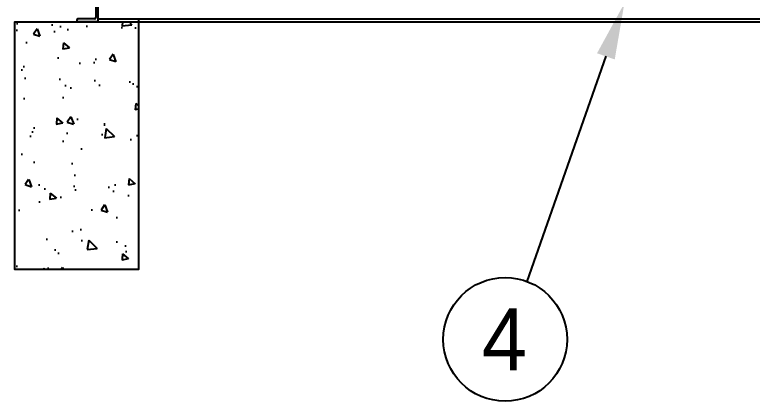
# Model space of a CAD drawing. Header units: millimetres. Extents: x 2911 to 32318, y 2586 to 23381.
# Drawn here: x 21660 to 23446, y 8256 to 9193 of the extents above; entities that cross this region are included whole.
import ezdxf
from ezdxf.enums import TextEntityAlignment as Align

# ---------------------------------------------------------------- set-up
doc = ezdxf.new("R2010")
doc.units = ezdxf.units.MM
for name, color, linetype in [('냉각탑_dim', 1, 'Continuous'), ('냉각탑_text', 3, 'Continuous'), ('냉각탑_찬넬방진', 1, 'Continuous')]:
    doc.layers.add(name, color=color, linetype=linetype)
doc.styles.add('돋움', font='Dotum.ttf')

# ---------------------------------------------------------------- blocks, each defined once
blk = doc.blocks.new('2')
at = {"layer": '냉각탑_찬넬방진', "ltscale": 150}
for p, q in [((21860.8, 9311.6), (21860.8, 9175.3)), ((21855.7, 9300.9), (21855.7, 9186.1)), ((21852.6, 9183), (21812.6, 9183)), ((21809.5, 9179.9), (21809.5, 9175.3)), ((21860.8, 9175.3), (21809.5, 9175.3))]:
    blk.add_line(p, q, dxfattribs=at)
at = {"layer": '냉각탑_찬넬방진', "ltscale": 30}
for p, q in [((21860.8, 9183), (24457.2, 9183)), ((21860.8, 9175.3), (24457.2, 9175.3))]:
    blk.add_line(p, q, dxfattribs=at)
at = {"layer": '냉각탑_찬넬방진', "ltscale": 30, "elevation": 0}
blk.add_lwpolyline([(21959.5, 9179.9), (21959.5, 9175.3), (24457.2, 9175.3)], dxfattribs=at)
at = {"layer": '냉각탑_찬넬방진', "ltscale": 150}
for centre, start, end in [((21812.6, 9179.9), 90, 180), ((21852.6, 9186.1), 270, 0)]:
    blk.add_arc(centre, 3.08, start, end, dxfattribs=at)

msp = doc.modelspace()

# ---------------------------------------------------------------- hatches: boundary and pattern name
h = msp.add_hatch()
h.set_pattern_fill('AR-CONC', color=4, angle=-90)
h.set_pattern_definition([(320, (-180323.98, 343955.27), (-15.939086, -182.18467), [19.05, -209.55]), (265, (-180323.98, 343955.27), (191.056845, 35.24342), [15.24, -167.64058]), (10.451445, (-180325.31, 343940.09), (175.11775, -146.94125), [16.19001, -178.090245]), (316.1842, (-180273.18, 343955.27), (-42.04233, -271.07904), [28.575, -314.325]), (6.63556, (-180276.7, 343932.68), (247.42612, -237.40413), [24.28502, -267.1356]), (261.18415, (-180273.18, 343955.27), (247.42612, -237.40413), [22.85997, -251.45973]), (291, (-180285.88, 343929.87), (-102.2652, -151.61439), [19.05, -209.55]), (236, (-180285.88, 343929.87), (184.18797, -61.80203), [15.24, -167.64]), (341.451445, (-180294.4, 343917.24), (81.92277, -213.41642), [16.19001, -178.08994]), (307.5, (-180323.984, 343955.27), (84.555039, -3.088603), [0, -165.608, 0, -170.18, 0, -168.275]), (277.5, (-180323.98, 343955.27), (100.180575, -66.819663), [0, -97.028, 0, -161.798, 0, -64.135]), (237.5, (-180323.984, 344011.91), (-5.728744, -135.590595), [0, -63.5, 0, -198.12, 0, -262.89]), (227.5, (-180323.98, 344037.31), (25.42649, -148.12918), [0, -82.55, 0, -131.572, 0, -186.69])])
h.paths.add_polyline_path([(21659.5, 9175.4), (21659.5, 8575.4), (21959.5, 8575.2), (21959.5, 9175.2)])

# ---------------------------------------------------------------- linework, layer by layer
at = {"ltscale": 500, "elevation": 0}
msp.add_lwpolyline([(21959.5, 9175.3), (21959.5, 8575.3), (21659.5, 8575.3), (21659.5, 9175.3)], close=True, dxfattribs=at)
at = {"layer": '냉각탑_dim', "linetype": 'ByBlock', "lineweight": -2, "elevation": 0}
msp.add_lwpolyline([(23091.4, 9092), (22899.6, 8546.5)], dxfattribs=at)
at = {"layer": '냉각탑_dim', "linetype": 'ByBlock', "lineweight": -2}
msp.add_circle((22847.5, 8405.9), 150, dxfattribs=at)
at = {"layer": '냉각탑_dim'}
msp.add_solid([(23070, 9099.4), (23136.3, 9220.7), (23112.9, 9084.5)], dxfattribs=at)

# ---------------------------------------------------------------- block references
msp.add_blockref('2', (0, 0))

# ---------------------------------------------------------------- texts
at = {"layer": '냉각탑_text', "style": '돋움'}
msp.add_text('4', height=150, dxfattribs=at).set_placement((22845.6, 8406.1), align=Align.MIDDLE_CENTER)

doc.saveas('drawing.dxf')
